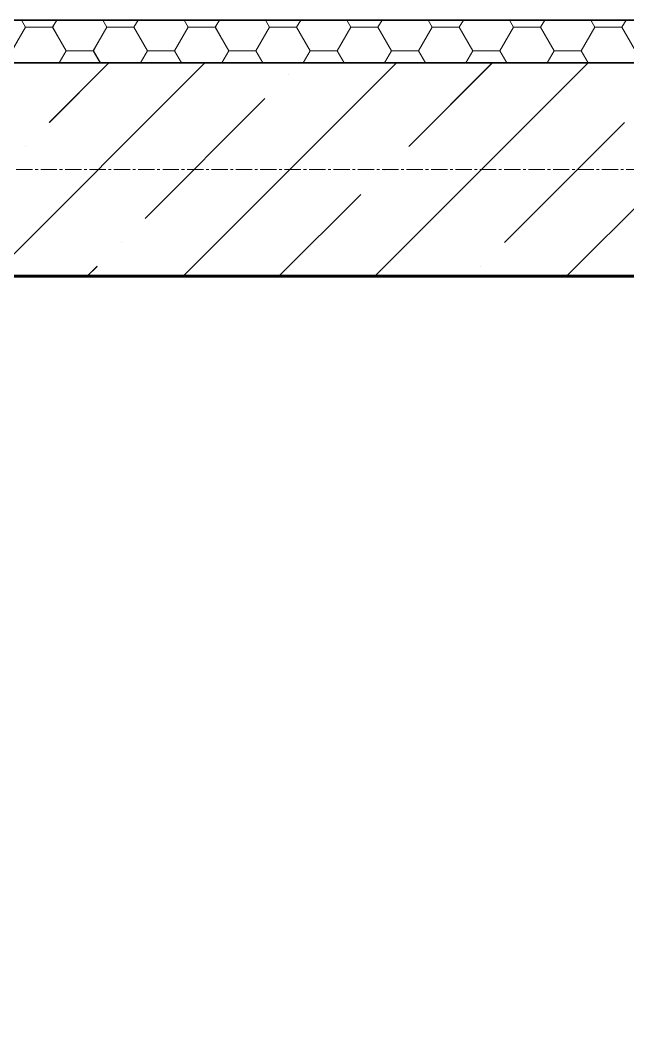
# Model space of a CAD drawing. Header units: millimetres. Extents: x 470010 to 1231400, y -134005 to 421770.
# Drawn here: x 673325 to 674036, y -30721 to -29536 of the extents above; entities that cross this region are included whole.
import ezdxf
from ezdxf.enums import TextEntityAlignment as Align

# ---------------------------------------------------------------- set-up
doc = ezdxf.new("R2010")
doc.units = ezdxf.units.MM
doc.linetypes.add('CENTER2', pattern=[28.575, 19.05, -3.175, 3.175, -3.175])
doc.layers.get('Defpoints').update_dxf_attribs({"color": 140})
for name, color, linetype, lineweight in [('0) шп потолок', 3, 'Continuous', 60), ('АР_Стены ЖБ', 7, 'Continuous', 35), ('АР_Стены_дефшов', 4, 'Continuous', 0), ('АР_Штриховка', 8, 'Continuous', 0)]:
    doc.layers.add(name, color=color, linetype=linetype, lineweight=lineweight)
doc.layers.add('РД_Оси_100', color=7, linetype='Continuous', lineweight=0, true_color=0x525252)
doc.styles.add('style1', font='ARIALN.TTF')

# ---------------------------------------------------------------- blocks, each defined once
blk = doc.blocks.new('СОШ_2200_АР_ОСИ_М100_28.05.24')
at = {"layer": 'РД_Оси_100', "color": 251, "linetype": 'CENTER2', "true_color": 0x636466}
blk.add_lwpolyline([(29555, 63900), (-5454.958, 63900), (-5954.958, 63750)], dxfattribs=at)
blk = doc.blocks.new('A$C9108343f')
at = {"layer": '0) шп потолок'}
blk.add_lwpolyline([(14845, 61875), (14845, 70530), (7287.9, 70530), (7287.9, 61455), (13825, 61455)], dxfattribs=at)
at = {"layer": 'АР_Стены ЖБ', "color": 18, "linetype": 'Continuous', "lineweight": 35, "true_color": 0x000000}
for p, q in [((7055, 70830), (19880, 70830)), ((19930, 70780), (7055, 70780)), ((7055, 70530), (20180, 70530))]:
    blk.add_line(p, q, dxfattribs=at)
at = {"layer": 'АР_Стены_дефшов', "color": 18, "linetype": 'Continuous', "lineweight": 0, "true_color": 0x000000}
for p, q in [((19880, 70830), (7255, 70830)), ((7255, 70780), (19930, 70780))]:
    blk.add_line(p, q, dxfattribs=at)
at = {"layer": 'АР_Штриховка', "color": 18, "linetype": 'Continuous', "lineweight": 0, "true_color": 0x000000}
for p, q in [((7612.4, 70821.7), (7607.6, 70830)), ((7644.2, 70821.7), (7649, 70830)), ((7707.7, 70821.7), (7702.9, 70830)), ((7739.4, 70821.7), (7744.2, 70830)), ((7802.9, 70821.7), (7798.1, 70830)), ((7834.7, 70821.7), (7839.5, 70830)), ((7898.2, 70821.7), (7893.4, 70830)), ((7929.9, 70821.7), (7934.7, 70830)), ((7993.4, 70821.7), (7988.6, 70830)), ((8025.2, 70821.7), (8030, 70830)), ((8088.7, 70821.7), (8083.9, 70830)), ((8120.4, 70821.7), (8125.2, 70830)), ((8183.9, 70821.7), (8179.1, 70830)), ((8215.7, 70821.7), (8220.5, 70830)), ((8279.2, 70821.7), (8274.4, 70830)), ((8310.9, 70821.7), (8315.7, 70830)), ((7596.5, 70794.2), (7612.4, 70821.7)), ((7612.4, 70821.7), (7644.2, 70821.7)), ((7660, 70794.2), (7644.2, 70821.7)), ((7691.8, 70794.2), (7707.7, 70821.7)), ((7707.7, 70821.7), (7739.4, 70821.7)), ((7755.3, 70794.2), (7739.4, 70821.7)), ((7787, 70794.2), (7802.9, 70821.7)), ((7802.9, 70821.7), (7834.7, 70821.7)), ((7850.5, 70794.2), (7834.7, 70821.7)), ((7882.3, 70794.2), (7898.2, 70821.7)), ((7898.2, 70821.7), (7929.9, 70821.7)), ((7945.8, 70794.2), (7929.9, 70821.7)), ((7977.5, 70794.2), (7993.4, 70821.7)), ((7993.4, 70821.7), (8025.2, 70821.7)), ((8041, 70794.2), (8025.2, 70821.7)), ((8072.8, 70794.2), (8088.7, 70821.7)), ((8088.7, 70821.7), (8120.4, 70821.7)), ((8136.3, 70794.2), (8120.4, 70821.7)), ((8168, 70794.2), (8183.9, 70821.7)), ((8183.9, 70821.7), (8215.7, 70821.7)), ((8231.5, 70794.2), (8215.7, 70821.7)), ((8263.3, 70794.2), (8279.2, 70821.7)), ((8279.2, 70821.7), (8310.9, 70821.7)), ((8326.8, 70794.2), (8310.9, 70821.7)), ((7651.8, 70780), (7660, 70794.2)), ((7660, 70794.2), (7691.8, 70794.2)), ((7700, 70780), (7691.8, 70794.2)), ((7747.1, 70780), (7755.3, 70794.2)), ((7755.3, 70794.2), (7787, 70794.2)), ((7795.2, 70780), (7787, 70794.2)), ((7842.3, 70780), (7850.5, 70794.2)), ((7850.5, 70794.2), (7882.3, 70794.2)), ((7890.5, 70780), (7882.3, 70794.2)), ((7937.6, 70780), (7945.8, 70794.2)), ((7945.8, 70794.2), (7977.5, 70794.2)), ((7985.7, 70780), (7977.5, 70794.2)), ((8032.8, 70780), (8041, 70794.2)), ((8041, 70794.2), (8072.8, 70794.2)), ((8081, 70780), (8072.8, 70794.2)), ((8128.1, 70780), (8136.3, 70794.2)), ((8136.3, 70794.2), (8168, 70794.2)), ((8176.2, 70780), (8168, 70794.2)), ((8223.3, 70780), (8231.5, 70794.2)), ((8231.5, 70794.2), (8263.3, 70794.2)), ((8271.5, 70780), (8263.3, 70794.2))]:
    blk.add_line(p, q, dxfattribs=at)
at = {"layer": 'АР_Штриховка', "color": 18, "linetype": 'Continuous', "lineweight": 5, "true_color": 0x000000}
for p, q in [((7572.4, 70530), (7822.4, 70780)), ((7640.3, 70710.1), (7710.1, 70780)), ((7796.9, 70530), (8046.9, 70780)), ((8021.4, 70530), (8271.4, 70780)), ((8061.2, 70682.1), (8159.1, 70780)), ((8245.9, 70530), (8495.9, 70780)), ((7920.9, 70766.3), (7920.9, 70766.3)), ((7752.5, 70597.9), (7892.8, 70738.2)), ((8173.5, 70569.8), (8313.8, 70710.1)), ((7612.2, 70682.1), (7612.2, 70682.1)), ((8033.1, 70654), (8033.1, 70654)), ((7909.1, 70530), (8005.1, 70625.9)), ((7724.4, 70569.8), (7724.4, 70569.8)), ((7684.6, 70530), (7696.4, 70541.7)), ((8145.4, 70541.7), (8145.4, 70541.7))]:
    blk.add_line(p, q, dxfattribs=at)
at = {"layer": 'РД_Оси_100'}
blk.add_blockref('СОШ_2200_АР_ОСИ_М100_28.05.24', (7155, 6755), dxfattribs=at)
at = {"layer": 'Defpoints', "color": 18, "true_color": 0x000000, "style": 'style1'}
for p in [(143949.3, 316089.1), (143975, 281639.5), (143890.4, 273244.7), (143840, 264276.8), (143967.8, 254892.4), (12252, 104178.1), (12382.6, 96023.1)]:
    blk.add_attdef('АР-ПОМЕЩЕНИЕ:НАИМЕНОВАНИЕ', text='', height=100, dxfattribs=at).set_placement(p, align=Align.MIDDLE)
at = {"layer": 'Defpoints', "color": 18, "true_color": 0x000000, "style": 'style1', "flags": 8}
for p in [(143951.3, 279099.1), (143848.3, 269251.1), (143875.3, 260094.2), (144049.7, 250824.7), (163419.3, 238153.4), (155897.5, 237966), (183037.2, 237966), (143342.9, 237876.2)]:
    blk.add_attdef('АР-ПОМЕЩЕНИЕ:НАИМЕНОВАНИЕ', text='', height=100, dxfattribs=at).set_placement(p, align=Align.MIDDLE)

msp = doc.modelspace()

# ---------------------------------------------------------------- linework, layer by layer
at = {"layer": '0) шп потолок'}
msp.add_lwpolyline([(680563.57, -38491.242), (680563.57, -29836.242), (673006.525, -29836.242), (673006.525, -38911.242), (679543.57, -38911.242)], dxfattribs=at)
at = {"layer": 'АР_Стены ЖБ', "color": 18, "linetype": 'Continuous', "lineweight": 35, "true_color": 0x000000}
for p, q in [((685648.57, -29586.242), (672773.57, -29586.242)), ((672773.57, -29836.242), (685898.57, -29836.242))]:
    msp.add_line(p, q, dxfattribs=at)
at = {"layer": 'АР_Стены_дефшов', "color": 18, "linetype": 'Continuous', "lineweight": 0, "true_color": 0x000000}
for p, q in [((685598.57, -29536.242), (672973.57, -29536.242)), ((672973.57, -29586.242), (685648.57, -29586.242))]:
    msp.add_line(p, q, dxfattribs=at)
at = {"layer": 'АР_Штриховка', "color": 18, "linetype": 'Continuous', "lineweight": 0, "true_color": 0x000000}
for p, q in [((673331.029, -29544.541), (673326.237, -29536.242)), ((673362.779, -29544.541), (673367.57, -29536.242)), ((673426.279, -29544.541), (673421.487, -29536.242)), ((673458.029, -29544.541), (673462.82, -29536.242)), ((673521.529, -29544.541), (673516.737, -29536.242)), ((673553.279, -29544.541), (673558.07, -29536.242)), ((673616.779, -29544.541), (673611.987, -29536.242)), ((673648.529, -29544.541), (673653.32, -29536.242)), ((673712.029, -29544.541), (673707.237, -29536.242)), ((673743.779, -29544.541), (673748.57, -29536.242)), ((673807.279, -29544.541), (673802.487, -29536.242)), ((673839.029, -29544.541), (673843.82, -29536.242)), ((673902.529, -29544.541), (673897.737, -29536.242)), ((673934.279, -29544.541), (673939.07, -29536.242)), ((673997.779, -29544.541), (673992.987, -29536.242)), ((674029.529, -29544.541), (674034.32, -29536.242)), ((673315.154, -29572.037), (673331.029, -29544.541)), ((673331.029, -29544.541), (673362.779, -29544.541)), ((673378.654, -29572.037), (673362.779, -29544.541)), ((673410.404, -29572.037), (673426.279, -29544.541)), ((673426.279, -29544.541), (673458.029, -29544.541)), ((673473.904, -29572.037), (673458.029, -29544.541)), ((673505.654, -29572.037), (673521.529, -29544.541)), ((673521.529, -29544.541), (673553.279, -29544.541)), ((673569.154, -29572.037), (673553.279, -29544.541)), ((673600.904, -29572.037), (673616.779, -29544.541)), ((673616.779, -29544.541), (673648.529, -29544.541)), ((673664.404, -29572.037), (673648.529, -29544.541)), ((673696.154, -29572.037), (673712.029, -29544.541)), ((673712.029, -29544.541), (673743.779, -29544.541)), ((673759.654, -29572.037), (673743.779, -29544.541)), ((673791.404, -29572.037), (673807.279, -29544.541)), ((673807.279, -29544.541), (673839.029, -29544.541)), ((673854.904, -29572.037), (673839.029, -29544.541)), ((673886.654, -29572.037), (673902.529, -29544.541)), ((673902.529, -29544.541), (673934.279, -29544.541)), ((673950.154, -29572.037), (673934.279, -29544.541)), ((673981.904, -29572.037), (673997.779, -29544.541)), ((673997.779, -29544.541), (674029.529, -29544.541)), ((674045.404, -29572.037), (674029.529, -29544.541)), ((673370.453, -29586.242), (673378.654, -29572.037)), ((673378.654, -29572.038), (673410.404, -29572.038)), ((673418.605, -29586.242), (673410.404, -29572.037)), ((673465.703, -29586.242), (673473.904, -29572.037)), ((673473.904, -29572.038), (673505.654, -29572.038)), ((673513.855, -29586.242), (673505.654, -29572.037)), ((673560.953, -29586.242), (673569.154, -29572.037)), ((673569.154, -29572.038), (673600.904, -29572.038)), ((673609.105, -29586.242), (673600.904, -29572.037)), ((673656.203, -29586.242), (673664.404, -29572.037)), ((673664.404, -29572.038), (673696.154, -29572.038)), ((673704.355, -29586.242), (673696.154, -29572.037)), ((673751.453, -29586.242), (673759.654, -29572.037)), ((673759.654, -29572.038), (673791.404, -29572.038)), ((673799.605, -29586.242), (673791.404, -29572.037)), ((673846.703, -29586.242), (673854.904, -29572.037)), ((673854.904, -29572.038), (673886.654, -29572.038)), ((673894.855, -29586.242), (673886.654, -29572.037)), ((673941.953, -29586.242), (673950.154, -29572.037)), ((673950.154, -29572.038), (673981.904, -29572.038)), ((673990.105, -29586.242), (673981.904, -29572.037))]:
    msp.add_line(p, q, dxfattribs=at)
at = {"layer": 'АР_Штриховка', "color": 18, "linetype": 'Continuous', "lineweight": 5, "true_color": 0x000000}
for p, q in [((673290.994, -29836.242), (673540.994, -29586.242)), ((673358.869, -29656.114), (673428.741, -29586.242)), ((673515.5, -29836.242), (673765.5, -29586.242)), ((673740.007, -29836.242), (673990.007, -29586.242)), ((673779.819, -29684.177), (673877.754, -29586.242)), ((673964.513, -29836.242), (674214.513, -29586.242)), ((673471.122, -29768.367), (673611.439, -29628.051)), ((673892.072, -29796.43), (674032.388, -29656.114)), ((673627.754, -29836.242), (673723.692, -29740.304)), ((673403.247, -29836.242), (673414.996, -29824.494))]:
    msp.add_line(p, q, dxfattribs=at)

# ---------------------------------------------------------------- block references
msp.add_blockref('A$C9108343f', (665718.612, -100366.242))
at = {"layer": 'РД_Оси_100'}
msp.add_blockref('СОШ_2200_АР_ОСИ_М100_28.05.24', (672873.57, -93611.242), dxfattribs=at)

doc.saveas('drawing.dxf')
